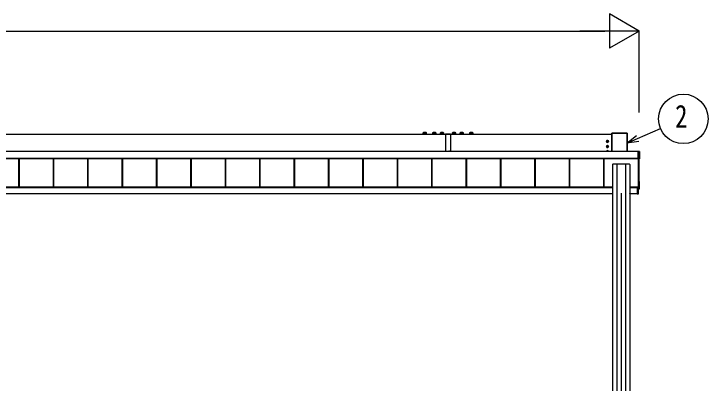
# Model space of a CAD drawing. Units: millimetres, scale not verified. Extents: x -16820 to 16820, y -11880 to 11880.
# Drawn here: x -8746 to -4710, y -6853 to -4707 of the extents above; entities that cross this region are included whole.
import ezdxf
from ezdxf.enums import TextEntityAlignment as Align

# ---------------------------------------------------------------- set-up
doc = ezdxf.new("R2010")
doc.units = ezdxf.units.MM
doc.header["$LTSCALE"] = 60
for name, color, linetype in [('0-3_YKK_12', 2, 'Continuous'), ('0-4_YKK_A1', 4, 'Continuous'), ('0-5_YKK_D', 6, 'Continuous')]:
    doc.layers.add(name, color=color, linetype=linetype)
doc.styles.add('ＭＳ ゴシック', font='')
doc.styles.get('ＭＳ ゴシック').set_extended_font_data('MS Gothic')

msp = doc.modelspace()

# ---------------------------------------------------------------- linework, layer by layer
at = {"layer": '0-3_YKK_12'}
msp.add_line((-5214.92, -5749.33), (-5214.92, -8719.28), dxfattribs=at)
at = {"layer": '0-4_YKK_A1'}
for p, q in [((-6367.49, -5399.1), (-6367.89, -5405.66)), ((-6346.15, -5405.66), (-6346.55, -5399.1)), ((-6312.49, -5399.09), (-6312.89, -5405.65)), ((-6291.15, -5405.65), (-6291.55, -5399.09)), ((-6267.49, -5399.08), (-6267.89, -5405.64)), ((-6246.15, -5405.64), (-6246.55, -5399.08)), ((-6207.02, -5405.53), (-6237.02, -5405.53)), ((-6237.02, -5405.53), (-6237.02, -5507.25)), ((-6207.02, -5405.53), (-6207.02, -5507.25)), ((-6197.49, -5399.07), (-6197.89, -5405.63)), ((-6176.15, -5405.63), (-6176.55, -5399.07)), ((-6152.49, -5399.06), (-6152.89, -5405.62)), ((-6131.15, -5405.62), (-6131.55, -5399.06)), ((-6097.49, -5399.05), (-6097.89, -5405.61)), ((-6076.15, -5405.61), (-6076.55, -5399.05)), ((-5269.92, -5507.25), (-5269.92, -5400.5)), ((-5269.58, -5400.65), (-5269.92, -5400.5)), ((-5269.58, -5507.25), (-5269.58, -5400.65)), ((-5269.42, -5400.01), (-5180.42, -5400.01)), ((-5269.42, -5400.01), (-5269.08, -5400.15)), ((-5269.08, -5400.15), (-5269.08, -5400.63)), ((-5269.08, -5400.63), (-5269.08, -5507.25)), ((-5180.76, -5400.63), (-5269.08, -5400.63)), ((-5180.76, -5400.15), (-5180.42, -5400.01)), ((-5180.76, -5507.25), (-5180.76, -5400.63)), ((-5179.92, -5400.5), (-5180.26, -5400.65)), ((-5180.26, -5400.65), (-5180.26, -5507.25)), ((-5179.92, -5400.5), (-5179.92, -5507.25)), ((-5297.2, -5446.72), (-5297.92, -5446.72)), ((-5292.64, -5448.24), (-5291.92, -5448.24)), ((-5297.2, -5476.7), (-5297.92, -5476.7)), ((-5292.64, -5478.22), (-5291.92, -5478.22)), ((-5116.42, -5507.25), (-9108.92, -5507.25)), ((-5297.92, -5506.83), (-5297.92, -5507.25)), ((-5297.2, -5506.83), (-5297.92, -5506.83)), ((-5108.89, -5506.23), (-5116.42, -5505.75)), ((-5116.42, -5506.24), (-5116.42, -5505.75)), ((-5108.89, -5506.71), (-5116.42, -5506.24)), ((-5108.89, -5547.77), (-5108.89, -5506.71)), ((-5108.42, -5506.73), (-5108.42, -5547.79)), ((-5116.42, -5547.06), (-9108.92, -5547.06)), ((-9108.92, -5547.36), (-5116.42, -5547.36)), ((-5116.42, -5547.36), (-9108.92, -5547.36)), ((-8716.42, -5713.65), (-8716.42, -5547.56)), ((-8713.82, -5713.65), (-8713.82, -5547.56)), ((-8713.42, -5713.65), (-8713.42, -5547.56)), ((-8516.42, -5713.65), (-8516.42, -5547.56)), ((-8513.82, -5713.65), (-8513.82, -5547.56)), ((-8513.42, -5713.65), (-8513.42, -5547.56)), ((-8316.42, -5713.65), (-8316.42, -5547.56)), ((-8313.82, -5713.65), (-8313.82, -5547.56)), ((-8313.42, -5713.65), (-8313.42, -5547.56)), ((-8116.42, -5713.65), (-8116.42, -5547.56)), ((-8113.82, -5713.65), (-8113.82, -5547.56)), ((-8113.42, -5713.65), (-8113.42, -5547.56)), ((-7916.42, -5713.65), (-7916.42, -5547.56)), ((-7913.82, -5713.65), (-7913.82, -5547.56)), ((-7913.42, -5713.65), (-7913.42, -5547.56)), ((-7716.42, -5713.65), (-7716.42, -5547.56)), ((-7713.82, -5713.65), (-7713.82, -5547.56)), ((-7713.42, -5713.65), (-7713.42, -5547.56)), ((-7516.42, -5713.65), (-7516.42, -5547.56)), ((-7513.82, -5713.65), (-7513.82, -5547.56)), ((-7513.42, -5713.65), (-7513.42, -5547.56)), ((-7316.42, -5713.65), (-7316.42, -5547.56)), ((-7313.82, -5713.65), (-7313.82, -5547.56)), ((-7313.42, -5713.65), (-7313.42, -5547.56)), ((-7116.42, -5713.65), (-7116.42, -5547.56)), ((-7113.82, -5713.65), (-7113.82, -5547.56)), ((-7113.42, -5713.65), (-7113.42, -5547.56)), ((-6916.42, -5713.65), (-6916.42, -5547.56)), ((-6913.82, -5713.65), (-6913.82, -5547.56)), ((-6913.42, -5713.65), (-6913.42, -5547.56)), ((-6716.42, -5713.65), (-6716.42, -5547.56)), ((-6713.82, -5713.65), (-6713.82, -5547.56)), ((-6713.42, -5713.65), (-6713.42, -5547.56)), ((-6516.42, -5713.65), (-6516.42, -5547.56)), ((-6513.82, -5713.65), (-6513.82, -5547.56)), ((-6513.42, -5713.65), (-6513.42, -5547.56)), ((-6316.42, -5713.65), (-6316.42, -5547.56)), ((-6313.82, -5713.65), (-6313.82, -5547.56)), ((-6313.42, -5713.65), (-6313.42, -5547.56)), ((-6116.42, -5713.65), (-6116.42, -5547.56)), ((-6113.82, -5713.65), (-6113.82, -5547.56)), ((-6113.42, -5713.65), (-6113.42, -5547.56)), ((-5916.42, -5713.65), (-5916.42, -5547.56)), ((-5913.82, -5713.65), (-5913.82, -5547.56)), ((-5913.42, -5713.65), (-5913.42, -5547.56)), ((-5716.42, -5713.65), (-5716.42, -5547.56)), ((-5713.82, -5713.65), (-5713.82, -5547.56)), ((-5713.42, -5713.65), (-5713.42, -5547.56)), ((-5516.42, -5713.65), (-5516.42, -5547.56)), ((-5513.82, -5713.65), (-5513.82, -5547.56)), ((-5513.42, -5713.65), (-5513.42, -5547.56)), ((-5316.42, -5713.65), (-5316.42, -5547.56)), ((-5313.82, -5713.65), (-5313.82, -5547.56)), ((-5313.42, -5713.65), (-5313.42, -5547.56)), ((-5116.42, -5548.21), (-5108.89, -5547.77)), ((-5108.89, -5548.28), (-5116.42, -5548.73)), ((-5116.42, -5548.93), (-5116.42, -5548.73)), ((-5116.42, -5548.93), (-5115.2, -5548.86)), ((-5116.42, -5548.93), (-5115.2, -5548.86)), ((-5115.2, -5548.86), (-5115.2, -5548.86)), ((-5114.92, -5721.48), (-5114.92, -5548.84)), ((-5108.89, -5548.54), (-5114.6, -5548.89)), ((-5114.6, -5548.84), (-5114.6, -5548.89)), ((-5109.92, -5721.48), (-5109.92, -5548.6)), ((-5108.89, -5548.54), (-5108.89, -5548.28)), ((-5108.42, -5547.79), (-5108.42, -5548.04)), ((-5239.74, -5579.62), (-5239.74, -7950)), ((-5190.11, -5579.62), (-5190.11, -7950)), ((-5164.92, -5581.36), (-5164.92, -7950)), ((-5108.89, -5680.92), (-5109.92, -5680.86)), ((-5109.42, -5681.95), (-5109.92, -5681.92)), ((-5108.42, -5722.48), (-5108.42, -5681.42)), ((-5264.92, -5713.65), (-9112.42, -5713.65)), ((-9110.92, -5715.65), (-5264.92, -5715.65)), ((-5264.92, -5718.52), (-9108.92, -5718.52)), ((-5117.92, -5713.65), (-5164.92, -5713.65)), ((-5164.92, -5715.65), (-5121.92, -5715.65)), ((-5121.92, -5718.52), (-5164.92, -5718.52)), ((-5116.92, -5713.94), (-5121.92, -5713.93)), ((-5121.92, -5718.22), (-5121.92, -5713.93)), ((-5121.92, -5718.22), (-5121.92, -5718.42)), ((-5116.2, -5718.24), (-5121.92, -5718.22)), ((-5121.92, -5718.72), (-5115.72, -5718.74)), ((-5118.68, -5713.94), (-5117.92, -5713.94)), ((-5117.92, -5713.65), (-5117.92, -5713.94)), ((-5117.92, -5713.94), (-5117.92, -5713.94)), ((-5116.92, -5713.94), (-5116.92, -5713.4)), ((-5116.2, -5715.65), (-5116.2, -5718.24)), ((-5116.2, -5715.65), (-5115.92, -5715.65)), ((-5116.2, -5718.24), (-5115.92, -5718.24)), ((-5115.92, -5718.24), (-5115.92, -5715.65)), ((-5115.92, -5718.25), (-5115.92, -5718.24)), ((-5115.72, -5718.44), (-5115.72, -5715.45)), ((-5115.72, -5718.44), (-5115.72, -5718.44)), ((-5115.7, -5713.4), (-5115.7, -5715.15)), ((-5115.7, -5715.15), (-5115.42, -5715.15)), ((-5115.7, -5718.74), (-5115.42, -5718.74)), ((-5115.42, -5715.15), (-5115.42, -5713.4)), ((-5115.42, -5718.74), (-5115.42, -5715.15)), ((-5115.42, -5751.82), (-5115.42, -5718.74)), ((-5115.42, -5722.43), (-5115.22, -5722.41)), ((-5115.42, -5723.13), (-5115.22, -5723.11)), ((-5115.42, -5723.64), (-5108.89, -5723.23)), ((-5115.42, -5723.64), (-5108.89, -5723.23)), ((-5115.2, -5723.42), (-5115.42, -5723.44)), ((-5115.22, -5723.11), (-5115.22, -5722.41)), ((-5114.92, -5721.48), (-5114.92, -5722.34)), ((-5109.42, -5722.01), (-5114.92, -5722.34)), ((-5114.92, -5722.34), (-5114.92, -5723.02)), ((-5114.92, -5723.07), (-5114.92, -5723.02)), ((-5108.89, -5722.97), (-5114.6, -5723.32)), ((-5114.6, -5723.32), (-5114.6, -5723.37)), ((-5114.42, -5721.98), (-5110.42, -5721.98)), ((-5108.89, -5723.23), (-5108.89, -5722.97)), ((-5108.89, -5723.23), (-5108.89, -5723.23)), ((-5108.42, -5722.48), (-5108.42, -5722.73)), ((-9108.92, -5750), (-5265.77, -5750)), ((-5265.92, -5752.18), (-5265.79, -5750)), ((-5265.77, -5750), (-5265.29, -5750)), ((-5265.29, -5750), (-5265.42, -5752.18)), ((-5264.92, -5750), (-5265.29, -5750)), ((-5164.55, -5750), (-5164.92, -5750)), ((-5164.92, -5752.18), (-5164.42, -5752.18)), ((-5164.42, -5752.5), (-5164.92, -5752.5)), ((-5164.55, -5750), (-5164.07, -5750)), ((-5164.42, -5752.18), (-5164.55, -5750)), ((-5164.42, -5752.5), (-5164.42, -5752.18)), ((-5164.22, -5752.5), (-5164.42, -5752.5)), ((-5164.07, -5750), (-5121.92, -5750)), ((-5164.05, -5750), (-5163.92, -5752.18)), ((-5121.92, -5752.5), (-5115.7, -5752.12)), ((-5121.92, -5752.2), (-5121.92, -5752.5)), ((-5115.42, -5751.82), (-5115.7, -5751.82))]:
    msp.add_line(p, q, dxfattribs=at)
for points in [[(-12022.02, -5406.51), (-6222.02, -5406.51), (-5269.92, -5406.51)], [(-6368.78, -5405.92), (-6368.89, -5406.09), (-6368.91, -5406.24)], [(-6368.43, -5405.77), (-6368.38, -5405.74), (-6368.02, -5405.67), (-6367.3, -5405.61), (-6366.25, -5405.55), (-6364.9, -5405.49), (-6363.31, -5405.45), (-6361.5, -5405.41), (-6359.56, -5405.39), (-6357.53, -5405.38), (-6355.49, -5405.38), (-6353.5, -5405.4), (-6351.62, -5405.43), (-6349.91, -5405.47), (-6348.43, -5405.51), (-6347.23, -5405.57), (-6346.34, -5405.64), (-6345.8, -5405.71), (-6345.63, -5405.75)], [(-6313.78, -5405.91), (-6313.89, -5406.08), (-6313.91, -5406.24)], [(-6313.43, -5405.76), (-6313.38, -5405.74), (-6313.02, -5405.66), (-6312.3, -5405.6), (-6311.25, -5405.54), (-6309.9, -5405.48), (-6308.31, -5405.44), (-6306.5, -5405.4), (-6304.56, -5405.38), (-6302.53, -5405.37), (-6300.49, -5405.37), (-6298.5, -5405.39), (-6296.62, -5405.42), (-6294.91, -5405.46), (-6293.43, -5405.51), (-6292.23, -5405.56), (-6291.34, -5405.63), (-6290.8, -5405.7), (-6290.63, -5405.74)], [(-6268.78, -5405.91), (-6268.89, -5406.07), (-6268.91, -5406.23)], [(-6268.43, -5405.76), (-6268.38, -5405.73), (-6268.02, -5405.66), (-6267.3, -5405.59), (-6266.25, -5405.53), (-6264.9, -5405.47), (-6263.31, -5405.43), (-6261.5, -5405.4), (-6259.56, -5405.37), (-6257.53, -5405.36), (-6255.49, -5405.37), (-6253.5, -5405.38), (-6251.62, -5405.41), (-6249.91, -5405.45), (-6248.43, -5405.5), (-6247.23, -5405.56), (-6246.34, -5405.62), (-6245.8, -5405.69), (-6245.63, -5405.74)], [(-6198.63, -5405.79), (-6198.69, -5405.81), (-6198.81, -5405.93)], [(-6198.4, -5405.72), (-6198.24, -5405.68), (-6197.7, -5405.61), (-6196.81, -5405.55), (-6195.61, -5405.49), (-6194.13, -5405.44), (-6192.43, -5405.4), (-6190.55, -5405.37), (-6188.55, -5405.35), (-6186.51, -5405.35), (-6184.48, -5405.36), (-6182.54, -5405.38), (-6180.74, -5405.42), (-6179.14, -5405.46), (-6177.79, -5405.51), (-6176.74, -5405.57), (-6176.02, -5405.64), (-6175.66, -5405.71), (-6175.65, -5405.72)], [(-6153.63, -5405.78), (-6153.69, -5405.81), (-6153.81, -5405.92)], [(-6153.4, -5405.72), (-6153.24, -5405.67), (-6152.7, -5405.6), (-6151.81, -5405.54), (-6150.61, -5405.48), (-6149.13, -5405.43), (-6147.43, -5405.39), (-6145.55, -5405.36), (-6143.55, -5405.35), (-6141.51, -5405.34), (-6139.48, -5405.35), (-6137.54, -5405.37), (-6135.74, -5405.41), (-6134.14, -5405.45), (-6132.79, -5405.51), (-6131.74, -5405.57), (-6131.02, -5405.63), (-6130.66, -5405.7), (-6130.65, -5405.71)], [(-6098.63, -5405.77), (-6098.69, -5405.8), (-6098.81, -5405.91)], [(-6098.4, -5405.71), (-6098.24, -5405.66), (-6097.7, -5405.59), (-6096.81, -5405.53), (-6095.61, -5405.47), (-6094.13, -5405.42), (-6092.43, -5405.38), (-6090.55, -5405.35), (-6088.55, -5405.34), (-6086.51, -5405.33), (-6084.48, -5405.34), (-6082.54, -5405.36), (-6080.74, -5405.4), (-6079.14, -5405.44), (-6077.79, -5405.5), (-6076.74, -5405.56), (-6076.02, -5405.62), (-6075.66, -5405.69), (-6075.65, -5405.7)], [(-5269.08, -5400.15), (-5180.76, -5400.15), (-5180.76, -5400.63)], [(-5297.92, -5446.72), (-5297.92, -5448.24), (-5297.2, -5448.24)], [(-5294.16, -5445.2), (-5294.16, -5444.48), (-5295.68, -5444.48), (-5295.68, -5445.2)], [(-5291.92, -5448.24), (-5291.92, -5446.72), (-5292.64, -5446.72)], [(-5297.92, -5476.7), (-5297.92, -5478.22), (-5297.2, -5478.22)], [(-5295.68, -5449.76), (-5295.68, -5450.48), (-5294.16, -5450.48), (-5294.16, -5449.76)], [(-5294.16, -5475.18), (-5294.16, -5474.46), (-5295.68, -5474.46), (-5295.68, -5475.18)], [(-5295.68, -5479.74), (-5295.68, -5480.46), (-5294.16, -5480.46), (-5294.16, -5479.74)], [(-5291.92, -5478.22), (-5291.92, -5476.7), (-5292.64, -5476.7)], [(-5294.92, -5501.81), (-5299.92, -5504.7), (-5299.92, -5507.25)], [(-5294.16, -5505.31), (-5294.16, -5504.59), (-5295.68, -5504.59), (-5295.68, -5505.31)], [(-5289.92, -5507.25), (-5289.92, -5504.7), (-5294.92, -5501.81)], [(-5291.92, -5507.25), (-5291.92, -5506.83), (-5292.64, -5506.83)], [(-5116.42, -5548.73), (-5116.42, -5548.21), (-5116.42, -5506.24)], [(-5264.92, -5581.36), (-5264.92, -7950), (-5264.62, -7950), (-5165.22, -7950)], [(-5109.42, -5722.01), (-5109.42, -5681.89), (-5109.92, -5681.86)], [(-5115.22, -5713.4), (-5124.92, -5713.4), (-5124.92, -5713.65)], [(-5115.74, -5718.44), (-5121.92, -5718.42), (-5121.92, -5718.72), (-5121.92, -5752.2)], [(-5115.7, -5718.74), (-5115.7, -5751.82), (-5121.92, -5752.2)], [(-5115.72, -5718.44), (-5115.72, -5718.44), (-5115.73, -5718.44)], [(-5264.92, -5752.5), (-5265.42, -5752.5), (-5265.62, -5752.5)], [(-5265.42, -5752.5), (-5265.42, -5752.18), (-5264.92, -5752.18)]]:
    msp.add_lwpolyline(points, dxfattribs=at)
for points in [[(-5294.92, -5441.71), (-5299.92, -5444.6), (-5299.92, -5450.37), (-5294.92, -5453.26), (-5289.92, -5450.37), (-5289.92, -5444.6)], [(-5294.92, -5471.69), (-5299.92, -5474.58), (-5299.92, -5480.35), (-5294.92, -5483.24), (-5289.92, -5480.35), (-5289.92, -5474.58)]]:
    msp.add_lwpolyline(points, close=True, dxfattribs=at)
for centre, radius in [((-5294.92, -5447.48), 6.25), ((-5294.92, -5447.48), 5), ((-5294.92, -5477.46), 6.25), ((-5294.92, -5477.46), 5)]:
    msp.add_circle(centre, radius, dxfattribs=at)
for centre, radius, start, end in [((-6357.01, -5516.29), 117.66, 84.90158, 95.11399), ((-6356.98, -5631.33), 225.52, 87.35048, 92.66936), ((-6364.29, -5399.38), 3.19, 87.13132, 174.52543), ((-6357.13, -5522.98), 126.97, 86.70011, 93.04891), ((-6349.69, -5399.37), 3.15, 1.62446, 87.11785), ((-6345.55, -5406.2), 0.411, 20.47829, 64.60156), ((-6302.01, -5516.28), 117.66, 84.90158, 95.11399), ((-6301.98, -5631.32), 225.52, 87.35048, 92.66936), ((-6309.29, -5399.37), 3.19, 87.13132, 174.52543), ((-6302.13, -5522.97), 126.97, 86.70011, 93.04891), ((-6294.69, -5399.36), 3.15, 1.62446, 87.11785), ((-6290.55, -5406.19), 0.411, 20.47829, 64.60156), ((-6257.01, -5516.27), 117.66, 84.90158, 95.11399), ((-6256.98, -5631.31), 225.52, 87.35048, 92.66936), ((-6264.29, -5399.37), 3.19, 87.13132, 174.52543), ((-6257.13, -5522.96), 126.97, 86.70011, 93.04891), ((-6249.69, -5399.35), 3.15, 1.62446, 87.11785), ((-6245.55, -5406.18), 0.411, 20.47829, 64.60156), ((-6194.33, -5399.35), 3.17, 88.97586, 178.25115), ((-6187, -5516.27), 117.67, 84.90628, 95.11784), ((-6186.98, -5631.3), 225.52, 87.35048, 92.66936), ((-6187.03, -5524.64), 128.66, 86.8506, 93.10193), ((-6179.68, -5399.31), 3.12, 4.87454, 87.70975), ((-6175.58, -5406.18), 0.432, 23.70801, 71.33999), ((-6149.33, -5399.34), 3.17, 88.97586, 178.25115), ((-6142, -5516.26), 117.67, 84.90628, 95.11784), ((-6141.98, -5631.29), 225.52, 87.35048, 92.66936), ((-6142.03, -5524.63), 128.66, 86.8506, 93.10193), ((-6134.68, -5399.3), 3.12, 4.87454, 87.70975), ((-6130.58, -5406.17), 0.432, 23.70801, 71.33999), ((-6094.33, -5399.33), 3.17, 88.97586, 178.25115), ((-6087, -5516.25), 117.67, 84.90628, 95.11784), ((-6086.98, -5631.28), 225.52, 87.35048, 92.66936), ((-6087.03, -5524.62), 128.66, 86.8506, 93.10193), ((-6079.68, -5399.29), 3.12, 4.87454, 87.70975), ((-6075.58, -5406.16), 0.432, 23.70801, 71.33999), ((-5269.08, -5400.65), 0.5, 90.15046, 179.81463), ((-5269.2, -5404.75), 4.12, 88.40447, 95.35624), ((-5180.76, -5400.65), 0.5, 0.18537, 89.84954), ((-5180.64, -5404.75), 4.12, 84.64376, 91.59553), ((-5294.92, -5447.48), 5.58, 153.74848, 206.25152), ((-5294.92, -5447.48), 5.58, 93.74848, 146.25152), ((-5297.2, -5445.2), 1.52, 270, 0), ((-5297.2, -5449.76), 1.52, 0, 90), ((-5294.92, -5447.48), 5.58, 33.74848, 86.25152), ((-5292.64, -5445.2), 1.52, 180, 270), ((-5292.64, -5449.76), 1.52, 90, 180), ((-5294.92, -5447.48), 5.58, 333.74848, 26.25152), ((-5294.92, -5477.46), 5.58, 153.74848, 206.25152), ((-5294.92, -5447.48), 5.58, 213.74848, 266.25152), ((-5294.92, -5477.46), 5.58, 93.74848, 146.25152), ((-5294.92, -5477.46), 5.58, 213.74848, 266.25152), ((-5297.2, -5475.18), 1.52, 270, 0), ((-5297.2, -5479.74), 1.52, 0, 90), ((-5294.92, -5447.48), 5.58, 273.74848, 326.25152), ((-5294.92, -5477.46), 5.58, 33.74848, 86.25152), ((-5294.92, -5477.46), 5.58, 273.74848, 326.25152), ((-5292.64, -5475.18), 1.52, 180, 270), ((-5292.64, -5479.74), 1.52, 90, 180), ((-5294.92, -5477.46), 5.58, 333.74848, 26.25152), ((-6215.02, -5507.03), 3, 355.77913, 184.22087), ((-5294.92, -5507.59), 6.25, 3.13115, 176.86885), ((-5294.92, -5507.59), 5.58, 153.74848, 176.48929), ((-5294.92, -5507.59), 5, 3.91504, 176.08496), ((-5294.92, -5507.59), 5.58, 93.74848, 146.25152), ((-5297.2, -5505.31), 1.52, 270, 0), ((-5294.92, -5507.59), 5.58, 33.74848, 86.25152), ((-5292.64, -5505.31), 1.52, 180, 270), ((-5294.92, -5507.59), 5.58, 3.51071, 26.25152), ((-5108.92, -5506.73), 0.5, 0, 86.3803), ((-5110.87, -5506.47), 1.99, 352.9418, 6.81012), ((-5108.78, -5510.01), 3.31, 83.7994, 91.95129), ((-5114.71, -5550.49), 1.65, 88.34878, 92.66982), ((-5114.62, -5548.59), 0.3, 237.70555, 273.49966), ((-5114.62, -5548.54), 0.3, 249.747, 273.49842), ((-5108.78, -5551.07), 3.31, 83.7994, 91.95129), ((-5111.13, -5548.03), 2.26, 353.44064, 6.55936), ((-5108.92, -5547.79), 0.5, 273.48119, 359.98396), ((-5108.92, -5548.04), 0.5, 273.48119, 359.98396), ((-5108.92, -5681.42), 0.5, 0.01604, 86.51881), ((-5116.13, -5720.23), 1.98, 83.79926, 91.95127), ((-5115.74, -5718.74), 0.3, 87.77338, 89.77816), ((-5115.74, -5718.58), 0.141, 85.77463, 89.9759), ((-5116.97, -5718.66), 1.25, 356.45735, 10.27369), ((-5116.93, -5718.61), 1.21, 354.17006, 8.37745), ((-5117.05, -5715.22), 1.35, 350.09675, 2.91202), ((-5115.72, -5715.15), 0.3, 269.98255, 359.98254), ((-5115.72, -5718.74), 0.3, 0, 89.87763), ((-5116.92, -5718.66), 1.22, 356.27163, 10.47203), ((-5115.22, -5713.1), 0.3, 269.98255, 359.98254), ((-5154.95, -5725.62), 39.81, 3.16075, 3.6073), ((-5114.42, -5721.48), 0.5, 180.01746, 270.01745), ((-5114.62, -5723.02), 0.3, 180.0189, 273.51595), ((-5114.62, -5723.07), 0.3, 180.0189, 273.51595), ((-5110.42, -5721.48), 0.5, 269.98255, 359.98254), ((-5108.92, -5722.48), 0.5, 273.48119, 359.98396), ((-5108.92, -5722.73), 0.5, 273.6197, 0), ((-5108.92, -5722.73), 0.5, 273.48119, 359.98396), ((-5265.62, -5752.2), 0.3, 176.5, 270), ((-5164.22, -5752.2), 0.3, 270, 3.5), ((-5115.72, -5751.82), 0.3, 273.5, 0), ((-5116.93, -5751.97), 1.24, 353.06854, 6.93146)]:
    msp.add_arc(centre, radius, start, end, dxfattribs=at)
for centre, major_axis, ratio, start_param, end_param in [((-5269.42, -5400.51), (0.382, -0.325), 0.996231, 2.2770247, 3.8440941), ((-5180.42, -5400.51), (0.382, 0.325), 0.996231, 5.5806839, 7.1477533), ((-5115.2, -5548.88), (0.6, 0.037), 0.034769, 0.7749476, 1.5686685), ((-5115.2, -5548.88), (0.6, 0.037), 0.034769, 6.2810574, 7.0581329), ((-5214.92, -5581.36), (50, 0), 0.04, 6.2831853, 9.424778), ((-5115.7, -5715.65), (-0.301, 0.4), 0.997782, 5.6362522, 7.2070486), ((-5116.22, -5718.24), (-0.001, 0.2), 0.09157, 4.6769241, 4.7117655), ((-5115.72, -5718.24), (0.482, 0.007), 0.414889, 3.1353871, 4.6694768), ((-5115.72, -5715.65), (-0.108, 0.169), 0.994155, 5.7105836, 7.28138), ((-5115.72, -5718.24), (0.145, 0.15), 0.921201, 2.3804184, 3.9145081), ((-5115.7, -5718.24), (-0.301, 0.4), 0.997782, 2.4579529, 2.4946596), ((-5115.22, -5722.4), (0.3, 0.018), 0.034769, 4.7102611, 6.2810574), ((-5115.22, -5723.1), (0.3, 0.037), 0.034385, 4.7081804, 6.2789767), ((-5115.2, -5723.4), (0.6, 0.037), 0.034769, 4.7102611, 6.2810574), ((-5265.42, -5752.2), (0.5, -0.018), 0.036539, 1.5736281, 3.1406975), ((-5164.42, -5752.2), (0.5, 0.018), 0.036539, 0.0008951, 1.5679645)]:
    msp.add_ellipse(centre, major_axis=major_axis, ratio=ratio, start_param=start_param, end_param=end_param, dxfattribs=at)
at = {"layer": '0-5_YKK_D'}
for p, q in [((-5109.92, -4806.51), (-5283.13, -4706.51)), ((-5283.13, -4706.51), (-5283.13, -4906.51)), ((-12919.92, -4806.51), (-5309.92, -4806.51)), ((-5109.92, -4806.51), (-5456.33, -4806.51)), ((-5109.92, -4806.51), (-5283.13, -4906.51)), ((-5109.92, -5278.93), (-5109.92, -4805.51))]:
    msp.add_line(p, q, dxfattribs=at)
for points in [[(-5181.92, -5457.77), (-5119.44, -5430.93), (-4986.08, -5373.62)], [(-5112.25, -5447.67), (-5181.92, -5457.77), (-5126.64, -5414.19)]]:
    msp.add_lwpolyline(points, dxfattribs=at)
msp.add_circle((-4853.78, -5316.77), 144, dxfattribs=at)

# ---------------------------------------------------------------- texts
at = {"layer": '0-5_YKK_D', "style": 'ＭＳ ゴシック', "width": 0.8}
msp.add_text('2', height=132, dxfattribs=at).set_placement((-4901.78, -5406.77), align=Align.BOTTOM_LEFT)

doc.saveas('drawing.dxf')
